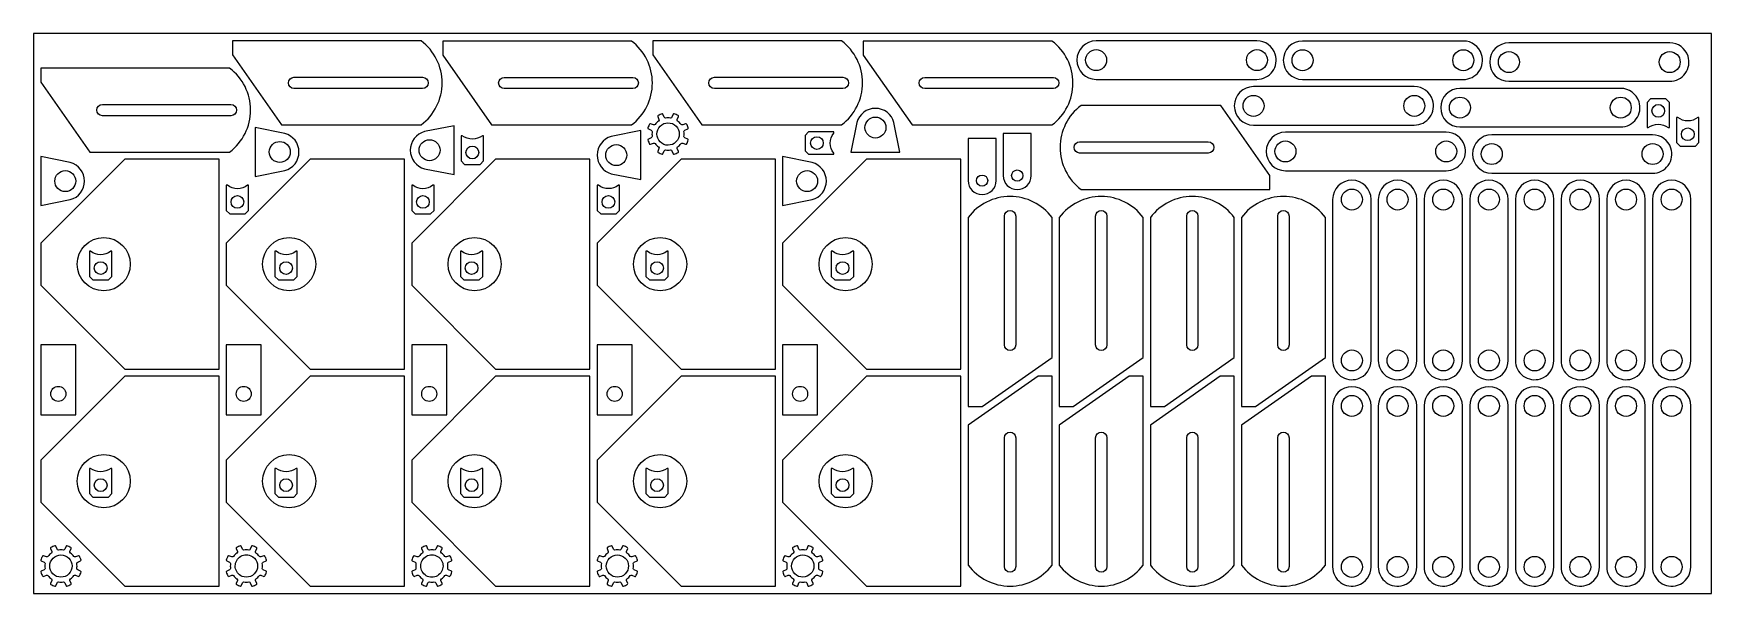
# Model space of a CAD drawing. Header units: metres. Extents: x 0 to 2400, y 0 to 800.
import ezdxf

# ---------------------------------------------------------------- set-up
doc = ezdxf.new("R2010")
doc.units = ezdxf.units.M

msp = doc.modelspace()

# ---------------------------------------------------------------- linework, layer by layer
for points in [[(0, 0), (2400, 0), (2400, 800), (0, 800)], [(130.4, 620.5), (10.4, 500.5), (10.4, 440.5), (130.4, 320.5), (265.4, 320.5), (265.4, 620.5)], [(395.6, 620.5), (275.6, 500.5), (275.6, 440.5), (395.6, 320.5), (530.6, 320.5), (530.6, 620.5)], [(660.9, 620.5), (540.9, 500.5), (540.9, 440.5), (660.9, 320.5), (795.9, 320.5), (795.9, 620.5)], [(926.2, 620.5), (806.2, 500.5), (806.2, 440.5), (926.2, 320.5), (1061.2, 320.5), (1061.2, 620.5)], [(1191.5, 620.5), (1071.5, 500.5), (1071.5, 440.5), (1191.5, 320.5), (1326.5, 320.5), (1326.5, 620.5)], [(10.4, 255.2), (60.4, 255.2), (60.4, 355.2), (10.4, 355.2)], [(275.6, 255.2), (325.6, 255.2), (325.6, 355.2), (275.6, 355.2)], [(540.9, 255.2), (590.9, 255.2), (590.9, 355.2), (540.9, 355.2)], [(806.2, 255.2), (856.2, 255.2), (856.2, 355.2), (806.2, 355.2)], [(1071.5, 255.2), (1121.5, 255.2), (1121.5, 355.2), (1071.5, 355.2)], [(130.4, 310.4), (10.4, 190.4), (10.4, 130.4), (130.4, 10.4), (265.4, 10.4), (265.4, 310.4)], [(395.6, 310.4), (275.6, 190.4), (275.6, 130.4), (395.6, 10.4), (530.6, 10.4), (530.6, 310.4)], [(660.9, 310.4), (540.9, 190.4), (540.9, 130.4), (660.9, 10.4), (795.9, 10.4), (795.9, 310.4)], [(926.2, 310.4), (806.2, 190.4), (806.2, 130.4), (926.2, 10.4), (1061.2, 10.4), (1061.2, 310.4)], [(1191.5, 310.4), (1071.5, 190.4), (1071.5, 130.4), (1191.5, 10.4), (1326.5, 10.4), (1326.5, 310.4)]]:
    msp.add_lwpolyline(points, close=True)
for points in [[(554.5, 669.6, 0.5), (554.5, 789.6), (284.5, 789.6), (284.5, 769.6), (354.5, 669.6)], [(855.2, 669.4, 0.5), (855.2, 789.4), (585.2, 789.4), (585.2, 769.4), (655.2, 669.4)], [(1155.8, 669.6, 0.5), (1155.8, 789.6), (885.8, 789.6), (885.8, 769.6), (955.8, 669.6)], [(1456.7, 669.4, 0.5), (1456.7, 789.4), (1186.7, 789.4), (1186.7, 769.4), (1256.7, 669.4)], [(1519.9, 734.6), (1749.9, 734.6, 0.508423), (1776.1, 770.5, 0.325888), (1749.9, 789.6), (1519.9, 789.6, 1)], [(1534.9, 762.1, -1), (1504.9, 762.1, -1)], [(1764.9, 762.1, -1), (1734.9, 762.1, -1)], [(1815.1, 734.4), (2045.1, 734.4, 0.508423), (2071.3, 770.3, 0.325888), (2045.1, 789.4), (1815.1, 789.4, 1)], [(1830.1, 761.9, -1), (1800.1, 761.9, -1)], [(2060.1, 761.9, -1), (2030.1, 761.9, -1)], [(2110.3, 731.8), (2340.3, 731.8, 0.508423), (2366.5, 767.7, 0.325888), (2340.3, 786.8), (2110.3, 786.8, 1)], [(2125.3, 759.3, -1), (2095.3, 759.3, -1)], [(2355.3, 759.3, -1), (2325.3, 759.3, -1)], [(280.4, 630.7, 0.5), (280.4, 750.7), (10.4, 750.7), (10.4, 730.7), (80.4, 630.7)], [(556.5, 721.6), (372.5, 721.6, -1), (372.5, 737.6), (556.5, 737.6, -1)], [(857.2, 721.4), (673.2, 721.4, -1), (673.2, 737.4), (857.2, 737.4, -1)], [(1157.8, 721.6), (973.8, 721.6, -1), (973.8, 737.6), (1157.8, 737.6, -1)], [(1458.7, 721.4), (1274.7, 721.4, -1), (1274.7, 737.4), (1458.7, 737.4, -1)], [(1745, 669.2), (1975, 669.2, 0.508423), (2001.2, 705.2, 0.325888), (1975, 724.2), (1745, 724.2, 1)], [(2040.2, 666.7), (2270.2, 666.7, 0.508423), (2296.4, 702.6, 0.325888), (2270.2, 721.7), (2040.2, 721.7, 1)], [(282.4, 682.7), (98.4, 682.7, -1), (98.4, 698.7), (282.4, 698.7, -1)], [(1498.3, 697.3, 0.5), (1498.3, 577.3), (1768.3, 577.3), (1768.3, 597.3), (1698.3, 697.3)], [(1760, 696.7, -1), (1730, 696.7, -1)], [(1990, 696.7, -1), (1960, 696.7, -1)], [(2055.2, 694.2, -1), (2025.2, 694.2, -1)], [(2285.2, 694.2, -1), (2255.2, 694.2, -1)], [(2339.9, 701.6), (2334.9, 706.6), (2312.9, 706.6), (2307.9, 701.6), (2307.9, 665.6), (2309.6, 665.6, -0.349215), (2338.2, 665.6), (2339.9, 665.6)], [(2333, 689.6, -1), (2314.8, 689.6, -1)], [(884.8, 653.1, -0.344881), (883.6, 650.9), (879.4, 649.2, 0.384176), (878.8, 648, 0.051863), (881.2, 642.2, 0.384176), (882.5, 641.8), (886.7, 643.5, -0.344881), (889.1, 642.9, 0.075309), (893.9, 638, -0.344881), (894.6, 635.6), (892.8, 631.4, 0.384176), (893.3, 630.1, 0.051863), (899, 627.7, 0.384176), (900.2, 628.3), (902, 632.6, -0.344881), (904.1, 633.8, 0.075309), (911, 633.8, -0.344881), (913.2, 632.6), (914.9, 628.3, 0.384176), (916.1, 627.7, 0.051863), (921.9, 630.1, 0.384176), (922.3, 631.4), (920.6, 635.6, -0.344881), (921.2, 638, 0.075309), (926.1, 642.9, -0.344881), (928.5, 643.5), (932.7, 641.8, 0.384176), (934, 642.2, 0.051863), (936.3, 648, 0.384176), (935.8, 649.2), (931.5, 650.9, -0.344881), (930.3, 653.1, 0.075309), (930.3, 659.9, -0.344881), (931.5, 662.1), (935.8, 663.8, 0.384176), (936.3, 665.1, 0.051863), (934, 670.8, 0.384176), (932.7, 671.2), (928.5, 669.5, -0.344881), (926.1, 670.1, 0.075309), (921.2, 675, -0.344881), (920.6, 677.4), (922.3, 681.6, 0.384176), (921.9, 682.9, 0.051863), (916.1, 685.3, 0.384176), (914.9, 684.7), (913.2, 680.5, -0.344881), (911, 679.2, 0.075309), (904.1, 679.2, -0.344881), (902, 680.5), (900.2, 684.7, 0.384176), (899, 685.3, 0.051863), (893.3, 682.9, 0.384176), (892.8, 681.6), (894.6, 677.4, -0.344881), (893.9, 675, 0.075308), (889.1, 670.1, -0.344881), (886.7, 669.5), (882.5, 671.2, 0.384176), (881.2, 670.8, 0.051863), (878.8, 665.1, 0.384176), (879.4, 663.8), (883.6, 662.1, -0.344881), (884.8, 659.9, 0.075308)], [(913.7, 671.3, -1), (901.5, 641.7, -1)], [(1177.6, 672.8), (1169.2, 630.7), (1239.2, 630.7), (1230.7, 672.8, 0.767327)], [(1219.2, 665.7, -1), (1189.2, 665.7, -1)], [(2350.2, 644.2), (2355.2, 639.2), (2377.2, 639.2), (2382.2, 644.2), (2382.2, 680.2), (2380.5, 680.2, -0.349215), (2351.9, 680.2), (2350.2, 680.2)], [(359.3, 657.3), (317.2, 665.8), (317.2, 595.8), (359.3, 604.2, 0.767327)], [(559.3, 606.8), (601.4, 598.4), (601.4, 668.4), (559.3, 659.9, 0.767327)], [(566.4, 648.4, -1), (566.4, 618.4, -1)], [(611.6, 618.1), (616.6, 613.1), (638.6, 613.1), (643.6, 618.1), (643.6, 654.1), (642, 654.1, -0.349215), (613.3, 654.1), (611.6, 654.1)], [(826.4, 599.8), (868.5, 591.3), (868.5, 661.3), (826.4, 652.9, 0.767327)], [(1108.5, 659.5), (1103.5, 654.5), (1103.5, 632.5), (1108.5, 627.5), (1144.5, 627.5), (1144.5, 629.2, -0.349215), (1144.5, 657.8), (1144.5, 659.5)], [(1120.5, 652.6, -1), (1120.5, 634.4, -1)], [(1336.8, 589.9, 1), (1376.8, 589.9), (1376.8, 649.9), (1336.8, 649.9)], [(1387, 597.1, 1), (1427, 597.1), (1427, 657.1), (1387, 657.1)], [(1790.6, 604.1), (2020.6, 604.1, 0.508423), (2046.8, 640, 0.325888), (2020.6, 659.1), (1790.6, 659.1, 1)], [(2085.8, 600.4), (2315.8, 600.4, 0.508423), (2342, 636.3, 0.325888), (2315.8, 655.4), (2085.8, 655.4, 1)], [(2357.1, 656.2, -1), (2375.3, 656.2, -1)], [(52.5, 615.8), (10.4, 624.2), (10.4, 554.2), (52.5, 562.7, 0.767327)], [(352.2, 615.8, -1), (352.2, 645.8, -1)], [(618.5, 630.1, -1), (636.7, 630.1, -1)], [(833.5, 641.3, -1), (833.5, 611.3, -1)], [(1113.6, 615.8), (1071.5, 624.2), (1071.5, 554.2), (1113.6, 562.7, 0.767327)], [(1496.3, 645.3), (1680.3, 645.3, -1), (1680.3, 629.3), (1496.3, 629.3, -1)], [(1805.6, 631.6, -1), (1775.6, 631.6, -1)], [(2035.6, 631.6, -1), (2005.6, 631.6, -1)], [(2100.8, 627.9, -1), (2070.8, 627.9, -1)], [(2330.8, 627.9, -1), (2300.8, 627.9, -1)], [(45.4, 574.2, -1), (45.4, 604.2, -1)], [(1106.5, 574.2, -1), (1106.5, 604.2, -1)], [(1399, 597.1, -1), (1415, 597.1, -1)], [(275.6, 547.4), (280.6, 542.4), (302.6, 542.4), (307.6, 547.4), (307.6, 583.4), (306, 583.4, -0.349215), (277.3, 583.4), (275.6, 583.4)], [(540.9, 547.4), (545.9, 542.4), (567.9, 542.4), (572.9, 547.4), (572.9, 583.4), (571.3, 583.4, -0.349215), (542.6, 583.4), (540.9, 583.4)], [(806.2, 547.4), (811.2, 542.4), (833.2, 542.4), (838.2, 547.4), (838.2, 583.4), (836.5, 583.4, -0.349215), (807.9, 583.4), (806.2, 583.4)], [(1348.8, 589.9, -1), (1364.8, 589.9, -1)], [(1858.2, 562.9), (1858.2, 332.9, 0.508423), (1894.1, 306.7, 0.325888), (1913.2, 332.9), (1913.2, 562.9, 1)], [(1885.7, 547.9, -1), (1885.7, 577.9, -1)], [(1923.5, 562.9), (1923.5, 332.9, 0.508423), (1959.4, 306.7, 0.325888), (1978.5, 332.9), (1978.5, 562.9, 1)], [(1951, 547.9, -1), (1951, 577.9, -1)], [(1988.9, 562.9), (1988.9, 332.9, 0.508423), (2024.8, 306.7, 0.325888), (2043.9, 332.9), (2043.9, 562.9, 1)], [(2016.4, 547.9, -1), (2016.4, 577.9, -1)], [(2054.2, 562.9), (2054.2, 332.9, 0.508423), (2090.1, 306.7, 0.325888), (2109.2, 332.9), (2109.2, 562.9, 1)], [(2081.7, 547.9, -1), (2081.7, 577.9, -1)], [(2119.6, 562.9), (2119.6, 332.9, 0.508423), (2155.5, 306.7, 0.325888), (2174.6, 332.9), (2174.6, 562.9, 1)], [(2147.1, 547.9, -1), (2147.1, 577.9, -1)], [(2184.9, 562.9), (2184.9, 332.9, 0.508423), (2220.8, 306.7, 0.325888), (2239.9, 332.9), (2239.9, 562.9, 1)], [(2212.4, 547.9, -1), (2212.4, 577.9, -1)], [(2250.3, 562.9), (2250.3, 332.9, 0.508423), (2286.2, 306.7, 0.325888), (2305.3, 332.9), (2305.3, 562.9, 1)], [(2277.8, 547.9, -1), (2277.8, 577.9, -1)], [(2315.6, 562.9), (2315.6, 332.9, 0.508423), (2351.6, 306.7, 0.325888), (2370.6, 332.9), (2370.6, 562.9, 1)], [(2343.1, 547.9, -1), (2343.1, 577.9, -1)], [(282.5, 559.4, -1), (300.7, 559.4, -1)], [(547.8, 559.4, -1), (566, 559.4, -1)], [(813.1, 559.4, -1), (831.3, 559.4, -1)], [(1456.8, 537.2, 0.5), (1336.8, 537.2), (1336.8, 267.2), (1356.8, 267.2), (1456.8, 337.2)], [(1587.2, 537.2, 0.5), (1467.2, 537.2), (1467.2, 267.2), (1487.2, 267.2), (1587.2, 337.2)], [(1717.5, 537.2, 0.5), (1597.5, 537.2), (1597.5, 267.2), (1617.5, 267.2), (1717.5, 337.2)], [(1847.8, 537.2, 0.5), (1727.8, 537.2), (1727.8, 267.2), (1747.8, 267.2), (1847.8, 337.2)], [(1404.8, 539.2), (1404.8, 355.2, -1), (1388.8, 355.2), (1388.8, 539.2, -1)], [(1535.2, 539.2), (1535.2, 355.2, -1), (1519.2, 355.2), (1519.2, 539.2, -1)], [(1665.5, 539.2), (1665.5, 355.2, -1), (1649.5, 355.2), (1649.5, 539.2, -1)], [(1795.8, 539.2), (1795.8, 355.2, -1), (1779.8, 355.2), (1779.8, 539.2, -1)], [(100.4, 432.5, -1), (100.4, 508.5, -1)], [(365.6, 432.5, -1), (365.6, 508.5, -1)], [(630.9, 432.5, -1), (630.9, 508.5, -1)], [(896.2, 432.5, -1), (896.2, 508.5, -1)], [(1161.5, 432.5, -1), (1161.5, 508.5, -1)], [(80, 452.9), (85, 447.9), (107, 447.9), (112, 452.9), (112, 488.9), (110.3, 488.9, -0.349215), (81.6, 488.9), (80, 488.9)], [(345.2, 452.9), (350.2, 447.9), (372.2, 447.9), (377.2, 452.9), (377.2, 488.9), (375.6, 488.9, -0.349215), (346.9, 488.9), (345.2, 488.9)], [(610.5, 452.9), (615.5, 447.9), (637.5, 447.9), (642.5, 452.9), (642.5, 488.9), (640.9, 488.9, -0.349215), (612.2, 488.9), (610.5, 488.9)], [(875.8, 452.9), (880.8, 447.9), (902.8, 447.9), (907.8, 452.9), (907.8, 488.9), (906.1, 488.9, -0.349215), (877.5, 488.9), (875.8, 488.9)], [(1141.1, 452.9), (1146.1, 447.9), (1168.1, 447.9), (1173.1, 452.9), (1173.1, 488.9), (1171.4, 488.9, -0.349215), (1142.8, 488.9), (1141.1, 488.9)], [(86.9, 464.9, -1), (105.1, 464.9, -1)], [(352.1, 464.9, -1), (370.3, 464.9, -1)], [(617.4, 464.9, -1), (635.6, 464.9, -1)], [(882.7, 464.9, -1), (900.9, 464.9, -1)], [(1148, 464.9, -1), (1166.2, 464.9, -1)], [(1885.7, 317.9, -1), (1885.7, 347.9, -1)], [(1951, 317.9, -1), (1951, 347.9, -1)], [(2016.4, 317.9, -1), (2016.4, 347.9, -1)], [(2081.7, 317.9, -1), (2081.7, 347.9, -1)], [(2147.1, 317.9, -1), (2147.1, 347.9, -1)], [(2212.4, 317.9, -1), (2212.4, 347.9, -1)], [(2277.8, 317.9, -1), (2277.8, 347.9, -1)], [(2343.1, 317.9, -1), (2343.1, 347.9, -1)], [(35.4, 274.4, -1), (35.4, 295.9, -1)], [(300.6, 274.4, -1), (300.6, 295.9, -1)], [(565.9, 274.4, -1), (565.9, 295.9, -1)], [(831.2, 274.4, -1), (831.2, 295.9, -1)], [(1096.5, 274.4, -1), (1096.5, 295.9, -1)], [(1336.8, 40.4, 0.5), (1456.8, 40.4), (1456.8, 310.4), (1436.8, 310.4), (1336.8, 240.4)], [(1467.2, 40.4, 0.5), (1587.2, 40.4), (1587.2, 310.4), (1567.2, 310.4), (1467.2, 240.4)], [(1597.5, 40.4, 0.5), (1717.5, 40.4), (1717.5, 310.4), (1697.5, 310.4), (1597.5, 240.4)], [(1727.8, 40.4, 0.5), (1847.8, 40.4), (1847.8, 310.4), (1827.8, 310.4), (1727.8, 240.4)], [(1858.2, 267.9), (1858.2, 37.9, 0.508423), (1894.1, 11.7, 0.325888), (1913.2, 37.9), (1913.2, 267.9, 1)], [(1923.5, 267.9), (1923.5, 37.9, 0.508423), (1959.4, 11.7, 0.325888), (1978.5, 37.9), (1978.5, 267.9, 1)], [(1988.9, 267.9), (1988.9, 37.9, 0.508423), (2024.8, 11.7, 0.325888), (2043.9, 37.9), (2043.9, 267.9, 1)], [(2054.2, 267.9), (2054.2, 37.9, 0.508423), (2090.1, 11.7, 0.325888), (2109.2, 37.9), (2109.2, 267.9, 1)], [(2119.6, 267.9), (2119.6, 37.9, 0.508423), (2155.5, 11.7, 0.325888), (2174.6, 37.9), (2174.6, 267.9, 1)], [(2184.9, 267.9), (2184.9, 37.9, 0.508423), (2220.8, 11.7, 0.325888), (2239.9, 37.9), (2239.9, 267.9, 1)], [(2250.3, 267.9), (2250.3, 37.9, 0.508423), (2286.2, 11.7, 0.325888), (2305.3, 37.9), (2305.3, 267.9, 1)], [(2315.6, 267.9), (2315.6, 37.9, 0.508423), (2351.6, 11.7, 0.325888), (2370.6, 37.9), (2370.6, 267.9, 1)], [(1885.7, 252.9, -1), (1885.7, 282.9, -1)], [(1951, 252.9, -1), (1951, 282.9, -1)], [(2016.4, 252.9, -1), (2016.4, 282.9, -1)], [(2081.7, 252.9, -1), (2081.7, 282.9, -1)], [(2147.1, 252.9, -1), (2147.1, 282.9, -1)], [(2212.4, 252.9, -1), (2212.4, 282.9, -1)], [(2277.8, 252.9, -1), (2277.8, 282.9, -1)], [(2343.1, 252.9, -1), (2343.1, 282.9, -1)], [(1388.8, 38.4), (1388.8, 222.4, -1), (1404.8, 222.4), (1404.8, 38.4, -1)], [(1519.2, 38.4), (1519.2, 222.4, -1), (1535.2, 222.4), (1535.2, 38.4, -1)], [(1649.5, 38.4), (1649.5, 222.4, -1), (1665.5, 222.4), (1665.5, 38.4, -1)], [(1779.8, 38.4), (1779.8, 222.4, -1), (1795.8, 222.4), (1795.8, 38.4, -1)], [(100.4, 122.4, -1), (100.4, 198.4, -1)], [(365.6, 122.4, -1), (365.6, 198.4, -1)], [(630.9, 122.4, -1), (630.9, 198.4, -1)], [(896.2, 122.4, -1), (896.2, 198.4, -1)], [(1161.5, 122.4, -1), (1161.5, 198.4, -1)], [(80, 142.7), (85, 137.7), (107, 137.7), (112, 142.7), (112, 178.7), (110.3, 178.7, -0.349215), (81.6, 178.7), (80, 178.7)], [(345.2, 142.7), (350.2, 137.7), (372.2, 137.7), (377.2, 142.7), (377.2, 178.7), (375.6, 178.7, -0.349215), (346.9, 178.7), (345.2, 178.7)], [(610.5, 142.7), (615.5, 137.7), (637.5, 137.7), (642.5, 142.7), (642.5, 178.7), (640.9, 178.7, -0.349215), (612.2, 178.7), (610.5, 178.7)], [(875.8, 142.7), (880.8, 137.7), (902.8, 137.7), (907.8, 142.7), (907.8, 178.7), (906.1, 178.7, -0.349215), (877.5, 178.7), (875.8, 178.7)], [(1141.1, 142.7), (1146.1, 137.7), (1168.1, 137.7), (1173.1, 142.7), (1173.1, 178.7), (1171.4, 178.7, -0.349215), (1142.8, 178.7), (1141.1, 178.7)], [(86.9, 154.7, -1), (105.1, 154.7, -1)], [(352.1, 154.7, -1), (370.3, 154.7, -1)], [(617.4, 154.7, -1), (635.6, 154.7, -1)], [(882.7, 154.7, -1), (900.9, 154.7, -1)], [(1148, 154.7, -1), (1166.2, 154.7, -1)], [(16.4, 35.7, -0.344881), (15.2, 33.6), (11, 31.8, 0.384176), (10.4, 30.6, 0.051863), (12.8, 24.9, 0.384176), (14, 24.4), (18.3, 26.2, -0.344881), (20.6, 25.5, 0.075309), (25.5, 20.6, -0.344881), (26.2, 18.3), (24.4, 14, 0.384176), (24.9, 12.8, 0.051863), (30.6, 10.4, 0.384176), (31.8, 11), (33.6, 15.2, -0.344881), (35.7, 16.4, 0.075309), (42.6, 16.4, -0.344881), (44.7, 15.2), (46.5, 11, 0.384176), (47.7, 10.4, 0.051863), (53.4, 12.8, 0.384176), (53.9, 14), (52.1, 18.3, -0.344881), (52.8, 20.6, 0.075309), (57.7, 25.5, -0.344881), (60, 26.2), (64.3, 24.4, 0.384176), (65.5, 24.9, 0.051863), (67.9, 30.6, 0.384176), (67.3, 31.8), (63.1, 33.6, -0.344881), (61.9, 35.7, 0.075309), (61.9, 42.6, -0.344881), (63.1, 44.7), (67.3, 46.5, 0.384176), (67.9, 47.7, 0.051863), (65.5, 53.4, 0.384176), (64.3, 53.9), (60, 52.1, -0.344881), (57.7, 52.8, 0.075309), (52.8, 57.7, -0.344881), (52.1, 60), (53.9, 64.3, 0.384176), (53.4, 65.5, 0.051863), (47.7, 67.9, 0.384176), (46.5, 67.3), (44.7, 63.1, -0.344881), (42.6, 61.9, 0.075309), (35.7, 61.9, -0.344881), (33.6, 63.1), (31.8, 67.3, 0.384176), (30.6, 67.9, 0.051863), (24.9, 65.5, 0.384176), (24.4, 64.3), (26.2, 60, -0.344881), (25.5, 57.7, 0.075308), (20.6, 52.8, -0.344881), (18.3, 52.1), (14, 53.9, 0.384176), (12.8, 53.4, 0.051863), (10.4, 47.7, 0.384176), (11, 46.5), (15.2, 44.7, -0.344881), (16.4, 42.6, 0.075308)], [(45.3, 53.9, -1), (33, 24.4, -1)], [(281.7, 35.7, -0.344881), (280.5, 33.6), (276.3, 31.8, 0.384176), (275.7, 30.6, 0.051863), (278.1, 24.9, 0.384176), (279.3, 24.4), (283.6, 26.2, -0.344881), (285.9, 25.5, 0.075309), (290.8, 20.6, -0.344881), (291.5, 18.3), (289.7, 14, 0.384176), (290.2, 12.8, 0.051863), (295.9, 10.4, 0.384176), (297.1, 11), (298.9, 15.2, -0.344881), (301, 16.4, 0.075309), (307.9, 16.4, -0.344881), (310, 15.2), (311.8, 11, 0.384176), (313, 10.4, 0.051863), (318.7, 12.8, 0.384176), (319.2, 14), (317.4, 18.3, -0.344881), (318.1, 20.6, 0.075309), (323, 25.5, -0.344881), (325.3, 26.2), (329.6, 24.4, 0.384176), (330.8, 24.9, 0.051863), (333.2, 30.6, 0.384176), (332.6, 31.8), (328.4, 33.6, -0.344881), (327.2, 35.7, 0.075309), (327.2, 42.6, -0.344881), (328.4, 44.7), (332.6, 46.5, 0.384176), (333.2, 47.7, 0.051863), (330.8, 53.4, 0.384176), (329.6, 53.9), (325.3, 52.1, -0.344881), (323, 52.8, 0.075309), (318.1, 57.7, -0.344881), (317.4, 60), (319.2, 64.3, 0.384176), (318.7, 65.5, 0.051863), (313, 67.9, 0.384176), (311.8, 67.3), (310, 63.1, -0.344881), (307.9, 61.9, 0.075309), (301, 61.9, -0.344881), (298.9, 63.1), (297.1, 67.3, 0.384176), (295.9, 67.9, 0.051863), (290.2, 65.5, 0.384176), (289.7, 64.3), (291.5, 60, -0.344881), (290.8, 57.7, 0.075308), (285.9, 52.8, -0.344881), (283.6, 52.1), (279.3, 53.9, 0.384176), (278.1, 53.4, 0.051863), (275.7, 47.7, 0.384176), (276.3, 46.5), (280.5, 44.7, -0.344881), (281.7, 42.6, 0.075308)], [(310.6, 53.9, -1), (298.3, 24.4, -1)], [(547, 35.7, -0.344881), (545.8, 33.6), (541.6, 31.8, 0.384176), (541, 30.6, 0.051863), (543.4, 24.9, 0.384176), (544.6, 24.4), (548.8, 26.2, -0.344881), (551.2, 25.5, 0.075309), (556.1, 20.6, -0.344881), (556.8, 18.3), (555, 14, 0.384176), (555.4, 12.8, 0.051863), (561.2, 10.4, 0.384176), (562.4, 11), (564.1, 15.2, -0.344881), (566.3, 16.4, 0.075309), (573.2, 16.4, -0.344881), (575.3, 15.2), (577.1, 11, 0.384176), (578.3, 10.4, 0.051863), (584, 12.8, 0.384176), (584.5, 14), (582.7, 18.3, -0.344881), (583.4, 20.6, 0.075309), (588.3, 25.5, -0.344881), (590.6, 26.2), (594.9, 24.4, 0.384176), (596.1, 24.9, 0.051863), (598.5, 30.6, 0.384176), (597.9, 31.8), (593.7, 33.6, -0.344881), (592.5, 35.7, 0.075309), (592.5, 42.6, -0.344881), (593.7, 44.7), (597.9, 46.5, 0.384176), (598.5, 47.7, 0.051863), (596.1, 53.4, 0.384176), (594.9, 53.9), (590.6, 52.1, -0.344881), (588.3, 52.8, 0.075309), (583.4, 57.7, -0.344881), (582.7, 60), (584.5, 64.3, 0.384176), (584, 65.5, 0.051863), (578.3, 67.9, 0.384176), (577.1, 67.3), (575.3, 63.1, -0.344881), (573.2, 61.9, 0.075309), (566.3, 61.9, -0.344881), (564.1, 63.1), (562.4, 67.3, 0.384176), (561.2, 67.9, 0.051863), (555.4, 65.5, 0.384176), (555, 64.3), (556.8, 60, -0.344881), (556.1, 57.7, 0.075308), (551.2, 52.8, -0.344881), (548.8, 52.1), (544.6, 53.9, 0.384176), (543.4, 53.4, 0.051863), (541, 47.7, 0.384176), (541.6, 46.5), (545.8, 44.7, -0.344881), (547, 42.6, 0.075308)], [(575.9, 53.9, -1), (563.6, 24.4, -1)], [(812.3, 35.7, -0.344881), (811.1, 33.6), (806.8, 31.8, 0.384176), (806.3, 30.6, 0.051863), (808.6, 24.9, 0.384176), (809.9, 24.4), (814.1, 26.2, -0.344881), (816.5, 25.5, 0.075309), (821.4, 20.6, -0.344881), (822, 18.3), (820.3, 14, 0.384176), (820.7, 12.8, 0.051863), (826.5, 10.4, 0.384176), (827.7, 11), (829.4, 15.2, -0.344881), (831.6, 16.4, 0.075309), (838.5, 16.4, -0.344881), (840.6, 15.2), (842.4, 11, 0.384176), (843.6, 10.4, 0.051863), (849.3, 12.8, 0.384176), (849.8, 14), (848, 18.3, -0.344881), (848.7, 20.6, 0.075309), (853.5, 25.5, -0.344881), (855.9, 26.2), (860.1, 24.4, 0.384176), (861.4, 24.9, 0.051863), (863.8, 30.6, 0.384176), (863.2, 31.8), (859, 33.6, -0.344881), (857.8, 35.7, 0.075309), (857.8, 42.6, -0.344881), (859, 44.7), (863.2, 46.5, 0.384176), (863.8, 47.7, 0.051863), (861.4, 53.4, 0.384176), (860.1, 53.9), (855.9, 52.1, -0.344881), (853.5, 52.8, 0.075309), (848.7, 57.7, -0.344881), (848, 60), (849.8, 64.3, 0.384176), (849.3, 65.5, 0.051863), (843.6, 67.9, 0.384176), (842.4, 67.3), (840.6, 63.1, -0.344881), (838.5, 61.9, 0.075309), (831.6, 61.9, -0.344881), (829.4, 63.1), (827.7, 67.3, 0.384176), (826.5, 67.9, 0.051863), (820.7, 65.5, 0.384176), (820.3, 64.3), (822, 60, -0.344881), (821.4, 57.7, 0.075308), (816.5, 52.8, -0.344881), (814.1, 52.1), (809.9, 53.9, 0.384176), (808.6, 53.4, 0.051863), (806.3, 47.7, 0.384176), (806.8, 46.5), (811.1, 44.7, -0.344881), (812.3, 42.6, 0.075308)], [(841.2, 53.9, -1), (828.9, 24.4, -1)], [(1077.6, 35.7, -0.344881), (1076.4, 33.6), (1072.1, 31.8, 0.384176), (1071.6, 30.6, 0.051863), (1073.9, 24.9, 0.384176), (1075.2, 24.4), (1079.4, 26.2, -0.344881), (1081.8, 25.5, 0.075309), (1086.7, 20.6, -0.344881), (1087.3, 18.3), (1085.6, 14, 0.384176), (1086, 12.8, 0.051863), (1091.8, 10.4, 0.384176), (1093, 11), (1094.7, 15.2, -0.344881), (1096.9, 16.4, 0.075309), (1103.8, 16.4, -0.344881), (1105.9, 15.2), (1107.7, 11, 0.384176), (1108.9, 10.4, 0.051863), (1114.6, 12.8, 0.384176), (1115.1, 14), (1113.3, 18.3, -0.344881), (1114, 20.6, 0.075309), (1118.8, 25.5, -0.344881), (1121.2, 26.2), (1125.4, 24.4, 0.384176), (1126.7, 24.9, 0.051863), (1129.1, 30.6, 0.384176), (1128.5, 31.8), (1124.3, 33.6, -0.344881), (1123.1, 35.7, 0.075309), (1123.1, 42.6, -0.344881), (1124.3, 44.7), (1128.5, 46.5, 0.384176), (1129.1, 47.7, 0.051863), (1126.7, 53.4, 0.384176), (1125.4, 53.9), (1121.2, 52.1, -0.344881), (1118.8, 52.8, 0.075309), (1114, 57.7, -0.344881), (1113.3, 60), (1115.1, 64.3, 0.384176), (1114.6, 65.5, 0.051863), (1108.9, 67.9, 0.384176), (1107.7, 67.3), (1105.9, 63.1, -0.344881), (1103.8, 61.9, 0.075309), (1096.9, 61.9, -0.344881), (1094.7, 63.1), (1093, 67.3, 0.384176), (1091.8, 67.9, 0.051863), (1086, 65.5, 0.384176), (1085.6, 64.3), (1087.3, 60, -0.344881), (1086.7, 57.7, 0.075308), (1081.8, 52.8, -0.344881), (1079.4, 52.1), (1075.2, 53.9, 0.384176), (1073.9, 53.4, 0.051863), (1071.6, 47.7, 0.384176), (1072.1, 46.5), (1076.4, 44.7, -0.344881), (1077.6, 42.6, 0.075308)], [(1106.4, 53.9, -1), (1094.2, 24.4, -1)], [(1885.7, 22.9, -1), (1885.7, 52.9, -1)], [(1951, 22.9, -1), (1951, 52.9, -1)], [(2016.4, 22.9, -1), (2016.4, 52.9, -1)], [(2081.7, 22.9, -1), (2081.7, 52.9, -1)], [(2147.1, 22.9, -1), (2147.1, 52.9, -1)], [(2212.4, 22.9, -1), (2212.4, 52.9, -1)], [(2277.8, 22.9, -1), (2277.8, 52.9, -1)], [(2343.1, 22.9, -1), (2343.1, 52.9, -1)]]:
    msp.add_lwpolyline(points, format="xyb", close=True)

doc.saveas('drawing.dxf')
